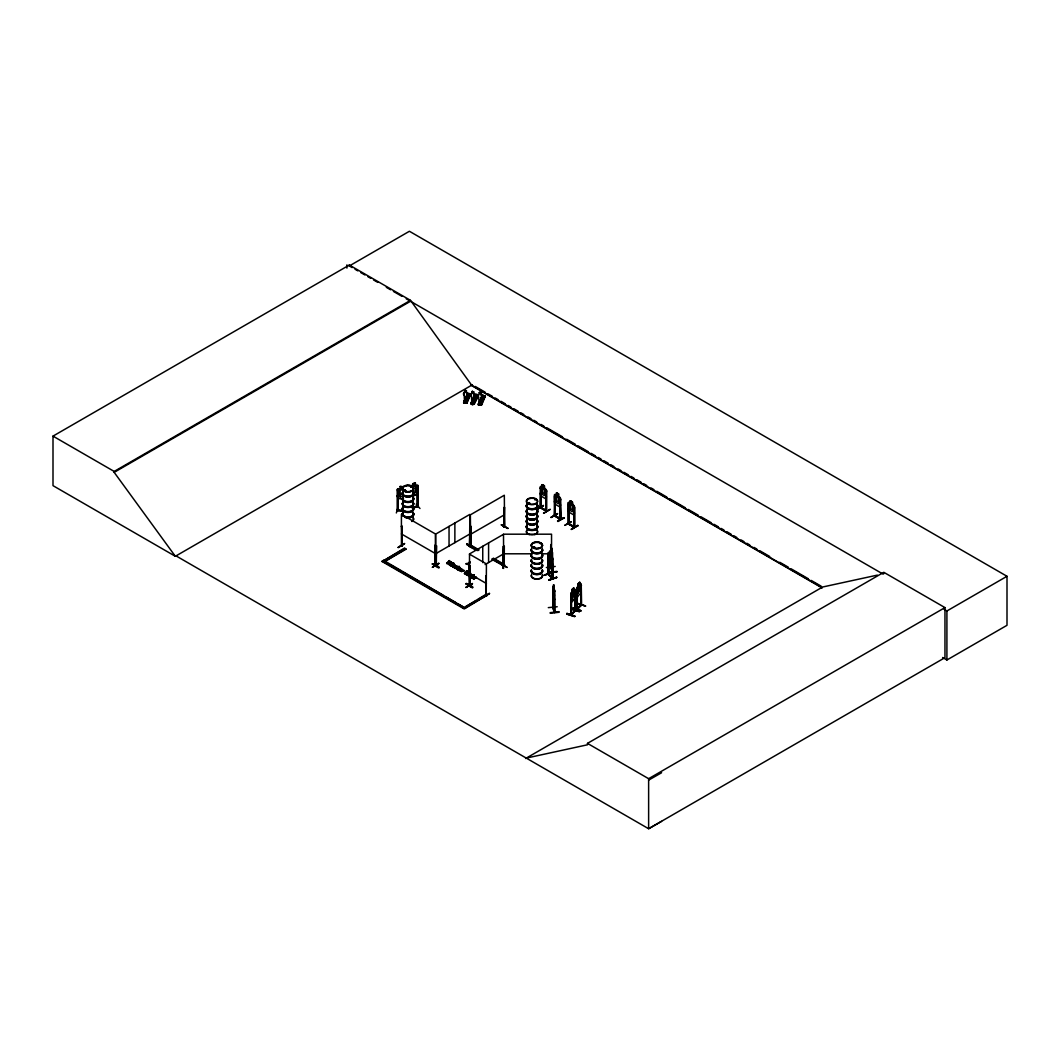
<?xml version="1.0" encoding="UTF-8"?>
<svg xmlns="http://www.w3.org/2000/svg" width="1060" height="1060" viewBox="0 0 1060 1060"><rect width="100%" height="100%" fill="white"/><g stroke="black" fill="none" stroke-linecap="round" stroke-linejoin="round"><path stroke-width="1.5" d="M554.247 592.408L554.42 612.521L552.658 607.433M553.174 607.883L552.989 587.836L553.201 607.937M554.247 612.017L554.539 611.209M550.617 567.179L551.16 567.59L550.803 564.317M552.591 572.082L550.948 567.034M551.12 567.1L552.406 571.578M466.89 395.592A2.001 1.59 22.6 0 0 466.479 392.968L466.506 392.889A2.001 1.59 22.6 0 1 466.917 395.526L466.479 401.846L464.572 401.501L464.028 402.482L466.493 402.826L466.493 402.151M481.518 397.54L481.081 403.86L479.16 403.529M554.618 599.682L553.055 592.779M551.995 559.415L552.26 557.52M571.141 614.628L575.62 610.679L571.313 614.045M576.852 609.367L581.291 604.253M576.786 594.872C580.005 602.212 571.565 589.254 580.747 583.57L580.8 605.472L581.251 585.398L581.596 605.088L577.117 609.566L577.25 589.4L577.197 609.487M464.532 401.568L464.161 395.142A2.001 1.59 22.6 0 1 464.572 392.624L464.85 390.318M465.671 401.051C464.426 402.111 466.042 399.448 465.738 402.641M465.327 401.621L465.512 401.329M471.833 402.588L471.462 396.149A2.001 1.59 22.6 0 1 471.859 393.631L472.349 391.233M472.999 402.045L472.111 402.177L473.038 402.217L473.038 403.648M472.588 401.899L472.614 402.734L472.601 401.846M479.16 392.743L479.65 392.24M479.849 403.741L480.286 403.012M574.785 598.887L575.156 595.998L574.785 598.887L571.234 602.318L570.77 593.931L574.772 589.161L575.209 611.13L575.54 591.082L574.865 591.4L575.09 611.143L574.666 589.241M581.225 590.433L580.761 593.295L577.21 596.727M468.162 397.142L467.341 397.526M481.929 399.554L482.658 399.117M566.795 614.045C591.122 621.505 550.683 608.109 574.812 616.337M572.784 608.466C576.759 606.333 588.923 615.343 572.798 608.387M574.6 616.642L566.795 614.058L567.034 613.409M574.838 616.006L567.02 613.462M580.575 611.05L572.97 608.228L580.827 610.812M472.455 583.464L465.95 587.439L472.309 583.702M472.442 583.768L466.082 587.452M404.443 490.833C405 488.885 406.43 491.919 404.178 490.714M418.197 492.078L417.229 494.662L412.486 495.894L417.269 494.715L418.197 485.599L417.203 484.937L410.816 486.951L411.731 486.818M410.829 487.03L411.731 487.096L411.134 486.58M528.198 503.328L529.033 502.599L529.881 503.328M534.85 499.644L535.711 499.618M534.85 499.499L535.552 499.379L534.889 499.551M533.048 547.331L534.081 546.748M534.677 547.079L533.922 546.894M533.776 546.788L533.538 547.556L533.392 546.907M534.532 547.092L533.339 547.583M540.428 543.846L540.322 543.82M554.486 594.952L554.194 596.051L553.638 584.696L553.558 587.267M552.538 563.907L551.995 565.894L548.457 562.449L548.073 559.561M432.268 564.053C435.183 561.774 445.889 573.685 432.294 563.986M438.973 567.471L432.573 563.774L439.025 567.497M467.168 544.27L473.608 548.298L466.877 544.774M465.989 583.954C468.904 581.675 479.61 593.587 466.016 583.875M472.733 587.001L466.294 583.398M472.402 587.584L466.281 583.716M460.424 568.438L458.198 569.657L456.913 568.968M460.424 568.836L458.45 569.975A1.405 0.808 0 0 1 457.549 569.829L456.886 568.425L458.781 567.484A1.418 0.822 0 0 1 459.682 567.63L460.173 567.908M400.203 498.65L400.124 486.447L403.025 486.765L403.012 489.23L398.176 488.779L397.301 489.495M403.568 498.968L398.109 498.425L397.328 495.868M397.315 490.714L398.109 490.807L398.017 510.602L398.109 490.807M398.03 507.435L396.334 512.947M398.057 509.873L397.222 510.31M552.035 572.387L544.244 575.288M544.27 575.01L551.809 572.506M476.271 577.25C475.317 577.885 475.079 577.594 474.098 579.131A1.365 0.782 0 0 1 473.383 578.972C471.462 577.514 475.662 579.396 475.317 577.077M546.457 496.729L545.741 498.809L540.825 495.974L540.189 493.205M560.607 504.891L559.892 506.971L554.99 504.136L554.407 501.327M570.81 593.984L571.247 592.58M468.944 563.549L466.281 563.973L468.944 563.549L468.931 565.51L469.58 563.509M466.281 563.973L469.037 563.615L469.673 561.641L469.673 563.165M469.037 563.615L469.673 561.641M464.532 390.928L464.572 392.624A2.001 1.59 22.6 0 0 464.134 395.208L464.161 395.142M463.803 401.767L464.187 400.839L464.412 401.554L467.102 401.25L467.102 402.098L463.803 401.767L464.187 402.906M466.122 396.718L467.592 393.499L470.746 394.121L466.903 403.264L463.578 402.8L464.837 399.752M463.644 402.813L467.592 393.326L470.521 393.737L466.533 403.224M465.857 398.295L468.162 393.578L465.857 399.898M468.162 393.578L464.333 402.8L468.189 393.671L467.447 393.684M464.85 402.508L464.85 401.077L465.738 401.21L464.81 401.157M465.936 403.131L470.335 394.082M466.307 403.171L470.11 394.042M466.374 403.184L470.521 393.737M471.833 391.935L471.859 393.631A2.001 1.59 22.6 0 0 471.435 396.228L471.462 396.149M474.191 396.599A2.001 1.59 22.6 0 0 473.78 393.975L473.807 393.909A2.001 1.59 22.6 0 1 474.217 396.533L473.78 402.853L471.859 402.508M472.137 400.759L471.475 403.913M473.396 397.712L474.893 394.505L478.047 395.128L474.231 404.271L470.865 403.807L474.893 394.333C485.546 392.041 462.359 419.124 477.822 394.744M471.263 403.873L475.463 394.585L471.289 403.886M473.224 399.302L475.079 394.744M473.542 399.249L475.463 394.585M473.237 404.138L477.093 395.009M473.423 404.059L477.252 394.824L478.007 395.142M481.478 397.619A2.001 1.59 22.6 0 0 481.081 394.983L481.108 394.916M478.404 403.794L478.789 402.866L481.478 403.926L481.704 403.277L481.704 404.125L478.404 403.794C480.432 411.757 486.871 378.606 478.961 404.734M479.663 401.608L478.179 404.827L481.531 405.278L485.348 396.135L482.035 395.711M480.895 398.653L482.194 395.353L484.884 396.082M482.194 395.605L478.431 404.761M480.71 400.349L482.605 395.777M479.451 404.536L479.451 403.105L480.339 403.224L480.339 404.655M480.299 403.303L479.411 403.184M481.319 404.204L480.538 405.145L484.393 396.029M480.723 405.066L484.923 396.109M480.935 405.212L485.109 396.003L480.524 405.132M481.108 405.225L485.109 395.751M468.414 565.205L468.944 563.96M543.383 505.7L536.983 509.383A5.618 3.246 0 0 1 532.014 514.206A5.618 3.246 0 0 1 527.151 509.343M550.908 517.413L557.6 513.57L551.226 517.24M557.547 513.875L551.173 517.545M398.242 547.463L404.522 543.793M552.671 607.486L552.856 607.274M418.157 505.911L417.203 505.964L418.024 505.752M402.204 526.436L401.409 526.237L402.204 526.436L402.27 546.085L401.329 545.834L402.283 545.343M434.825 564.476C436.375 564.596 434.587 564.212 434.799 565.205L435.011 545.383L435.435 565.497L435.368 533.935L401.409 514.325L401.435 545.9M434.825 565.179L435.011 545.383M540.149 507.7L546.523 511.384L546.523 490.303L540.852 486.249L540.441 507.621L546.761 511.225L546.642 510.443M541.077 507.276L540.149 506.985L540.865 507.395M546.099 491.27L545.874 511.092L545.913 510.35M555.241 515.412L554.3 515.16L555.016 515.571M560.064 519.241L560.25 499.445L560.899 519.426L560.886 518.645L554.579 515.743L554.473 494.927M573.99 526.475L568.094 523.865L574.467 527.522L574.48 506.442L568.875 502.347L568.133 502.864L568.173 523.958L568.518 523.044M568.809 523.746L568.107 523.203L568.809 523.534M551.213 545.317L550.736 555.48M477.914 550.657L469.328 545.754L469.818 545.211M476.496 550.458L469.328 546.47L470.057 546.085L469.752 526.356L469.527 546.43L469.766 545.198L469.116 545.622M470.296 546.404L470.388 545.595L471.236 546.152L471.157 526.555L470.362 526.754L471.157 526.555M469.514 585.226L469.938 584.418M470.296 565.656L469.5 565.855L469.712 585.637L470.296 573.526M504.6 526.913L504.322 495.232L470.362 514.842L470.706 546.496M503.606 565.232L502.824 565.51L504.414 565.179M503.765 565.974L503.46 546.245L502.824 566.225L503.685 565.987L503.5 534.187L551.544 534.187L551.544 545.622M552.525 578.588L547.993 574.215L548.802 574.56L548.749 563.072M552.565 552.485L552.512 578.111M552.87 577.806L552.061 577.422M474.8 398.547L474.204 397.977L474.973 398.533M405.781 490.833L405.158 490.038M534.624 547.49L534.187 546.827M553.055 586.299L554.791 591.321L554.725 612.495L552.989 607.446L553.267 586.14M471.25 575.514L470.044 574.639M464.505 570.876C464.267 569.604 459.205 573.539 462.279 570.254M461.696 571.101C463.432 567.232 460.173 570.399 459.325 570.386M461.696 571.512L463.034 569.617M504.322 564.993C504.719 567.1 501.473 565.112 504.414 565.377M469.169 585.067L469.766 585.822L469.726 565.987M571.605 614.681L571.512 593.189L572.201 589.214L573.765 587.757L573.712 590.301M572.493 589.4L573.38 588.512L572.493 590.195M579.701 582.298L578.323 583.676L578.323 586.087M578.482 583.808L579.37 582.92L578.482 584.603M571.26 594.991L571.128 615.105L571.128 595.495M575.54 591.082L574.865 591.4M581.516 585.491L580.84 585.809M571.26 602.212L574.666 598.807M577.766 603.432L585.584 606.068L577.528 603.299M580.8 604.955L577.117 608.321M577.567 603.604L585.557 606.029M449.453 562.953L447.148 563.761C454.064 554.777 443.822 568.425 449.612 560.899M446.644 563.483L449.149 560.634M459.325 570.797L461.206 568.558M469.567 574.122L466.758 575.09C464.492 572.824 473.012 571.26 464.903 574.017C471.833 565.033 461.59 578.667 467.367 571.154M464.412 573.738L466.917 570.889M547.993 559.587L548.073 553.095L548.033 574.268L548.285 573.341M454.064 563.854L452.766 563.138C443.769 567.352 454.568 559.6 453.163 564.331L450.646 565.788L450.222 565.139L454.064 563.443L448.499 564.543L450.606 562.542M466.254 574.798L468.361 572.798M449.268 563.96L451.414 561.946L447.492 562.9M449.268 564.37L451.414 561.946M470.534 573.38C460.65 577.567 475.45 568.889 465.26 573.155M467.036 574.626L469.183 572.201M460.133 570.2L461.643 568.822M435.713 564.847L436.256 564.543M435.713 565.563L435.779 534.054L469.752 514.444L469.818 545.926M503.752 526.303L504.109 526.502M504.229 526.78L504.322 526.038M469.434 585.504L470.136 585.093M470.256 584.603L470.349 585.292M469.5 585.438L470.362 585.226M548.047 553.201L549.636 553.837L549.583 551.293L551.094 552.75L550.948 564.887M470.706 575.434L468.785 575.355L470.282 575.646M468.997 575.5L469.805 576.441M466.903 397.102L468.162 397.275M470.296 584.616L469.474 584.895M404.271 490.329L405.158 490.647M404.324 490.74L404.867 490.157M529.033 503.513L529.735 503.354M469.951 393.817L470.733 394.121M466.493 403.197L466.718 402.177M473.793 404.204L474.019 403.184M554.407 494.967L555.109 494.477M568.2 502.943L568.902 502.453M417.269 505.925L412.446 507.608M504.229 565.921L504.322 546.099L503.5 546.284M550.63 567.14L552.273 572.188M552.565 571.38L552.26 572.135M454.263 566.225L454.74 565.682L453.574 565.311C446.923 567.365 459.046 562.635 452.832 567.047C454.7 568.12 456.741 564.41 453.932 564.688M398.282 547.596L404.615 543.489L398.282 547.185M435.594 545.715L434.799 545.516M436.349 545.635L436.349 565.245M469.5 546.404L469.964 526.475M503.685 527.125L504.322 507.144L504.547 526.913L503.911 527.257L504.547 507.276M473.568 548.219L467.076 543.952M501.3 524.952L508.058 528.397L501.645 524.753M438.721 563.178L432.387 567.285L438.8 563.575M432.44 567.246L438.76 563.509M503.05 566.358L503.685 546.377M500.757 563.814L507.17 567.471L500.784 563.854M502.891 566.186L503.526 565.815L492.065 559.442M469.222 566.159L469.514 585.942L469.5 553.943L503.46 534.333M485.917 575.805L486.235 595.601L486.209 575.964M485.758 595.879L489.548 593.64M483.36 597.456L489.521 593.282L483.188 596.992M176.119 555.93L175.43 556.341L53 485.652L53 436.124L349.323 265.04L410.498 300.351L471.673 385.204L821.924 587.425M349.323 265.04L349.323 265.954L409.412 231.265L1007 576.282L1007 625.307L946.911 659.996L942.618 657.505M53 436.124L114.175 471.435L410.498 300.351M661.599 821.341L648.627 828.735L176.04 555.89L175.337 556.288L114.175 472.349L410.498 301.265M175.337 556.288L472.363 384.807M464.253 607.526L485.48 594.66L486.725 595.375L464.253 608.957L382.17 561.562L404.642 547.98L405.874 549.305L384.647 561.562L405.874 548.696M382.17 561.562L404.642 548.59L405.874 549.305M542.349 487.03L542.269 484.658L544.429 485.825L545.343 494.238L544.297 495.563L542.349 494.437L541.302 491.893L542.349 484.619M544.429 485.825L542.269 484.658M541.011 488.342L540.216 488.13L541.011 488.342L541.077 507.992L540.494 506.865M545.715 489.058L546.523 490.303M435.779 553.664L469.752 534.054M470.362 534.452L504.322 514.842M546.668 491.601L545.874 491.403M556.5 492.794L558.58 494L556.5 492.794L555.453 500.068L556.5 502.599L558.448 503.725L559.495 502.4L558.58 494M554.95 496.636L554.367 496.305L555.016 516.286L554.579 515.027M469.421 546.364L470.653 545.648L477.729 549.742M537.075 509.476L543.449 505.395L537.075 509.065M540.865 507.608L546.457 510.628M559.945 497.193L560.674 519.559L554.3 515.875L555.069 494.384L560.674 498.465L560.581 519.559M450.222 565.55L454.064 563.443M546.668 510.43L540.534 507.634M545.807 510.973L546.761 511.225M545.874 511.013L546.099 496.173M451.268 566.146L454.223 564.529M543.489 513.08C549.809 510.39 554.738 505.938 543.807 513.345M453.786 564.278L453.786 564.688M452.832 567.047L455.35 565.536L453.932 565.099M570.293 500.757L572.387 501.963L573.288 505.872L573.288 510.363L572.241 511.702L570.293 510.575L569.246 508.031L569.246 503.54L570.293 503.328L570.293 500.757L572.387 501.963M455.363 568.518C467.751 564.145 448.261 571.062 456.237 566.027A1.391 0.808 0 0 1 457.099 566.146A1.616 0.941 0 0 1 457.787 566.702L457.787 567.113M457.099 566.543A1.391 0.808 0 0 0 456.237 566.424L454.912 567.444L457.443 566.914L456.038 566.385L454.197 567.537L455.628 568.372M457.787 566.702L459.311 566.318M455.23 568.027L457.443 566.914M568.385 504.136L568.491 523.773L574.706 527.363L574.626 507.74L573.831 507.541L573.765 527.111L574.626 527.323M555.016 515.769L560.899 518.711M573.672 505.196L574.401 506.481M554.95 516.246L555.162 503.05M574.626 507.74L573.831 507.541M568.783 512.112L568.2 509.29L568.783 512.112L573.765 514.908L574.48 512.921M557.6 520.924L564.317 517.85L557.639 520.977M557.6 521.321L564.053 517.651L557.957 521.52M485.096 564.556L503.46 553.943M470.468 573.977C474.191 576.295 465.605 573.38 469.13 575.991M470.415 577.197C481.85 571.327 463.101 581.622 473.926 574.758M470.415 576.786L474.35 575.01M474.231 576.706L471.462 577.806L473.807 576.044M471.462 577.806L474.231 576.295M476.496 577.528C475.98 578.959 475.118 576.017 476.496 577.938M574.467 526.807L573.857 526.489M577.766 525.203C569.114 532.358 568.73 529.033 578.124 525.826M571.486 529.298L577.819 525.588M465.671 606.704L475.582 600.993M478.404 599.35L485.48 595.269L486.725 595.985M382.17 560.952L464.253 608.347L486.725 595.375M525.601 758.51L822.626 587.015L877.349 575.116M526.29 758.099L587.465 744.796L587.465 743.378L883.788 572.294L944.963 607.605L944.963 657.65L648.627 828.735L648.627 778.689L944.963 607.605M883.788 573.712L883.099 574.122L406.232 298.801M944.076 609.328L946.911 610.971L1007 576.282M648.627 780.12L661.599 772.727M464.823 390.385L466.453 390.981M397.328 510.271L403.701 511.039M467.844 397.619L467.473 396.904M469.527 545.715L470.653 545.039L479.147 549.941M405.45 490.594L404.615 490.912M473.012 577.567C475.436 580.098 472.892 575.938 475.463 576.786M470.68 546.47L470.574 526.886M436.097 565.682L436.574 545.754M577.117 608.851L577.488 587.598L578.177 583.623L579.74 582.165L580.35 589.254L578.23 593.295L577.488 592.103M467.036 574.215L470.534 572.983M446.644 563.072L450.606 562.131M447.492 563.31L451.414 562.356M464.412 573.327L469.183 572.599M448.499 564.145L453.216 562.979M460.941 571.327L464.505 570.466M466.254 574.387L469.567 573.712M502.943 564.45L503.434 568.399L502.891 564.49M551.094 552.75L549.504 551.319L549.544 563.509M548.497 552.83L552.591 557.494M548.484 554.99L548.524 574.652M552.79 558.885L552.114 558.58L552.79 558.885L552.87 578.521L548.285 574.056M544.204 575.302L552.008 572.652M552.061 577.634L552.83 577.713L548.802 574.043M549.08 580.151L556.844 577.475L549.053 580.085M459.722 570.611L462.279 569.843M504.322 565.934L503.407 565.894L504.626 564.649L503.381 565.364L503.315 568.346M474.562 577.143L474.098 578.733A1.365 0.782 0 0 1 473.383 578.561L472.508 577.832M412.777 483.678C419.508 482.658 410.233 482.512 412.857 486.156M417.203 487.07L418.064 487.043L417.203 487.07L417.362 506.892L417.322 487.229M412.897 491.509L415.414 490.859L415.414 486.354L412.897 487.004L412.897 491.509A5.697 3.286 0 0 1 407.994 496.544A5.697 3.286 0 0 1 403.065 491.615M412.897 493.443L415.414 492.794L416.766 490.502L416.766 485.997L415.414 485.546L415.467 482.976M416.235 504.176L419.985 508.508M412.327 507.435L417.11 506.19M412.327 507.952L418.024 506.468M412.446 508.111L418.157 506.627L418.197 485.599M469.09 575.077L468.189 575.858L469.646 576.454M486.169 595.587L486.129 575.673M465.022 390.292L466.002 390.425M472.323 391.299L473.754 391.988M479.624 392.306L480.949 392.796M402.204 546.019L401.621 526.105M417.905 506.481L417.945 486.871M573.99 526.264L574.361 527.482M466.281 563.562L469.037 563.218M554.128 588.803L554.221 586.379L554.539 611.925M554.618 589.93L554.791 591.321M548.298 607.632L557.216 606.757M553.161 607.446L554.287 611.713M554.552 611.262L554.168 612.084M550.167 612.654L559.004 611.66M551.2 546.894L551.2 544.482L550.856 547.013M550.856 551.518L551.624 555.851L551.743 548.577L552.26 559.057M551.995 549.676L550.736 545.767M552.18 551.107L552.048 578.203M546.364 567.524L555.202 566.451M556.871 571.353L548.007 572.639L556.95 571.936M556.884 571.711L548.02 572.665M501.353 524.859L507.767 528.503M549.544 553.863L548.802 553.929L548.802 558.434L550.948 562.462L551.703 561.27L550.948 555.228L552.035 556.182M401.939 545.463L401.329 545.118M540.746 508.071L540.799 488.461M554.685 515.809L560.833 519.36M503.5 553.797L532.319 553.797M541.925 553.797L548.338 553.797M575.315 610.56L570.81 615.065L570.863 593.958M436.415 564.49L436.005 565.709L436.005 546.085M455.628 567.961C453.428 567.789 456.926 565.801 457.443 567.325M571.313 521.838L565.033 525.203M470.004 576.242L469.249 576.136M400.11 486.5L403.025 486.765L402.919 498.955M400.203 489.813L402.919 490.104M400.203 494.318L402.919 494.609M402.919 496.544L400.203 496.239L398.759 494.159L398.759 489.654C402.257 488.991 397.725 487.839 397.208 489.455L397.182 510.522L397.156 509.767L403.701 510.536M397.341 510.536L403.648 511.212M474.257 395.883L477.172 396.453L474.257 396.056M481.545 396.891L484.473 397.474L481.545 397.063M465.843 397.553L468.758 398.123L465.843 397.725M473.131 398.56L476.059 399.13L473.131 398.732M480.432 399.567L483.36 400.15L480.432 399.739M486.235 595.269L486.421 563.92L469.447 554.115M580.668 583.543L581.066 605.551M576.786 588.393L576.799 609.474M571.552 608.89L579.356 611.501M571.592 609.195L579.396 611.792M401.846 546.178L401.978 526.568M546.43 511.384L546.457 490.29M574.149 527.045L574.056 507.409M470.044 575.196L471.037 575.236M466.718 544.164L473.475 547.609M473.608 547.887L466.758 543.767M349.323 265.954L352.172 267.597M355.02 269.24L357.869 270.883M360.705 272.526L364.971 274.99M367.82 276.633L370.669 278.276M373.517 279.919L377.784 282.384M386.317 287.313L390.583 289.777M393.432 291.421L401.965 296.336M475.225 386.45L485.228 392.226M488.09 393.883L492.383 396.36M495.232 398.003L498.094 399.66M500.956 401.303L505.249 403.781M508.111 405.437L510.96 407.093M513.822 408.736L518.115 411.214M520.977 412.87L523.825 414.513M528.118 416.991L530.981 418.647M533.842 420.29L536.691 421.946M540.984 424.424L543.846 426.067M546.708 427.723L562.436 436.8M566.716 439.277L575.302 444.233M578.15 445.876L588.167 451.653M591.016 453.309L595.309 455.787M598.171 457.43L601.033 459.086M603.895 460.742L608.175 463.207M611.037 464.863L613.899 466.519M618.179 468.984L621.041 470.64M623.903 472.296L628.196 474.774M631.058 476.417L633.907 478.073M636.768 479.716L641.062 482.194M643.923 483.85L646.772 485.493M651.065 487.971L653.927 489.627M656.789 491.27L666.793 497.047M669.655 498.703L685.383 507.78M688.231 509.436L698.249 515.213M701.097 516.856L711.114 522.646M713.963 524.289L718.256 526.767M721.118 528.423L723.98 530.066M726.842 531.722L731.122 534.2M733.984 535.843L736.846 537.5M741.125 539.977L743.987 541.62M746.849 543.276L749.712 544.919M754.004 547.397L756.853 549.053M759.715 550.697L769.719 556.487M779.736 562.264L788.309 567.206M791.171 568.862L808.329 578.76M811.178 580.416L821.195 586.193M470.733 385.072L822.136 587.956M560.25 499.445L560.833 499.777L560.038 499.578M571.048 521.732L564.702 525.376M569.034 523.614L574.308 526.74M493.298 558.116L503.208 563.827M494.715 559.548L501.791 563.629M492.065 558.832L503.381 565.364L503.434 568.399M401.409 533.935L435.368 553.545M469.447 573.725L486.421 583.53M387.655 563.297L383.402 560.236L465.499 608.241M390.477 564.94L400.389 570.651M403.224 572.294L442.855 595.163M445.677 596.807L455.588 602.517M458.41 604.16L462.663 606.611M587.465 743.378L648.627 778.689M548.444 574.639L548.338 554.499M471.356 574.348L471.859 575.169L469.381 576.6L471.726 575.712L471.356 574.758M540.216 507.767L540.255 486.686M471.329 403.86L471.104 402.787L474.403 403.118L474.403 402.257L474.178 402.906L471.488 401.859L471.488 402.707M550.697 552.975L549.795 552.088L550.697 553.784M549.544 554.658L550.948 556.036M549.544 559.163L550.948 560.541M548.577 562.37L552.035 565.749M571.512 597.694L572.254 598.887L574.374 594.846L573.632 587.863M569.021 523.335L569.034 524.117M466.387 390.703L466.479 392.968M397.222 495.868L398.109 498.425M553.545 584.709L554.194 586.405L553.757 585.517M553.757 586.326L554.102 587.333M551.107 544.495L551.624 548.603M551.213 546.112L551.531 547.119M559.084 612.269L550.259 613.289M481.081 392.942L481.081 394.983M473.78 391.922L473.78 393.975M479.133 403.595L478.723 397.235A2.001 1.59 22.6 0 1 479.133 394.717L479.16 392.876M550.657 552.551L550.829 555.466M456.82 569.207L458.781 567.895A1.418 0.822 0 0 1 459.682 568.041L460.173 568.319A1.418 0.822 0 0 1 460.305 568.769M946.911 610.971L946.911 659.996M572.334 589.267L572.334 591.679M572.32 502.003L572.241 504.454M570.359 500.876L570.359 503.288M568.968 511.013L568.809 524.25L568.743 504.6M552.379 565.02L552.392 578.575M550.683 546.165L550.803 556.142M550.657 563.854L550.577 567.193M488.594 542.919L488.594 562.529M484.089 398.229L481.16 397.99M483.744 399.05L480.816 398.812M482.75 546.284L482.75 562.635M481.094 404.165L481.094 404.854L478.63 403.82M478.789 402.866L478.789 403.714M476.788 397.222L473.873 396.983M476.443 398.043L473.515 397.805M473.793 403.158L473.793 403.833L471.329 402.813M472.15 402.098L472.111 403.608M470.932 526.423L470.825 546.046M469.487 396.201L466.572 395.976M469.143 397.023L466.228 396.798M464.187 400.839L464.187 401.7M464.028 401.806L464.028 402.482M454.873 523.03L454.873 542.64M453.574 563.165L453.627 564.106M449.042 526.396L449.042 546.006M412.897 483.797L412.897 486.209M346.925 264.854L346.925 268.101M114.175 471.435L114.175 472.349M460.053 567.842A1.418 0.822 0 0 1 460.305 568.359M412.936 497.299A5.697 3.286 0 0 1 407.994 502.228A5.697 3.286 0 0 1 403.065 497.299M412.857 497.643A5.605 3.233 0 0 1 407.994 502.493A5.605 3.233 0 0 1 403.144 497.643M412.83 501.87A5.578 3.22 0 0 1 407.994 506.707A5.578 3.22 0 0 1 403.158 501.87M412.857 502.175A5.618 3.246 0 0 1 407.994 507.051A5.618 3.246 0 0 1 403.131 502.175M412.936 491.893A5.697 3.286 0 0 1 407.994 496.822A5.697 3.286 0 0 1 403.065 491.893M412.857 496.729A5.605 3.233 0 0 1 407.994 501.592A5.605 3.233 0 0 1 403.144 496.729M412.857 492.224A5.605 3.233 0 0 1 407.994 497.087A5.605 3.233 0 0 1 403.144 492.224M412.936 497.021A5.697 3.286 0 0 1 407.994 501.95A5.697 3.286 0 0 1 403.065 497.021M412.857 491.323A5.618 3.246 0 0 1 407.994 496.186A5.618 3.246 0 0 1 403.131 491.323M412.936 512.722A5.697 3.286 0 0 1 412.022 516.697A5.697 3.286 0 0 1 405.145 517.214M403.065 516.008A5.697 3.286 0 0 1 403.065 512.722M412.857 513.067A5.605 3.233 0 0 1 411.956 516.975A5.605 3.233 0 0 1 405.198 517.492M402.575 515.518A5.605 3.233 0 0 1 403.144 513.067M412.83 502.678A5.578 3.22 0 0 1 407.994 507.515A5.578 3.22 0 0 1 403.158 502.678M412.87 502.374A5.631 3.246 0 0 1 407.994 507.25A5.631 3.246 0 0 1 403.118 502.374M412.936 507.316A5.697 3.286 0 0 1 407.994 512.245A5.697 3.286 0 0 1 403.065 507.316M412.857 512.152A5.605 3.233 0 0 1 407.994 517.015A5.605 3.233 0 0 1 403.144 512.152M412.857 507.647A5.605 3.233 0 0 1 407.994 512.51A5.605 3.233 0 0 1 403.144 507.647M412.936 512.444A5.697 3.286 0 0 1 407.994 517.373A5.697 3.286 0 0 1 403.065 512.444M412.936 507.038A5.697 3.286 0 0 1 407.994 511.967A5.697 3.286 0 0 1 403.065 507.038M412.857 506.746A5.618 3.246 0 0 1 407.994 511.609A5.618 3.246 0 0 1 403.131 506.746M412.83 517.293A5.578 3.22 0 0 1 411.942 521.189M412.857 517.598A5.618 3.246 0 0 1 411.969 521.52M542.296 559.389A5.591 3.233 0 0 1 536.89 563.456A5.591 3.233 0 0 1 531.484 559.389M542.309 549.756A5.605 3.233 0 0 1 536.89 553.837A5.605 3.233 0 0 1 531.484 549.756M542.309 548.855A5.605 3.233 0 0 1 536.89 552.923A5.605 3.233 0 0 1 531.484 548.855M542.309 555.175A5.605 3.233 0 0 1 536.89 559.243A5.605 3.233 0 0 1 531.484 555.175M542.402 554.844A5.697 3.286 0 0 1 536.89 558.978A5.697 3.286 0 0 1 531.391 554.844M542.402 554.566A5.697 3.286 0 0 1 536.89 558.7A5.697 3.286 0 0 1 531.391 554.566M542.309 554.261A5.605 3.233 0 0 1 536.89 558.342A5.605 3.233 0 0 1 531.484 554.261M542.402 549.424A5.697 3.286 0 0 1 536.89 553.572A5.697 3.286 0 0 1 531.391 549.424M542.402 549.146A5.697 3.286 0 0 1 536.89 553.293A5.697 3.286 0 0 1 531.391 549.146M542.336 559.746A5.631 3.246 0 0 1 536.89 563.841A5.631 3.246 0 0 1 531.457 559.746M542.283 560.197A5.578 3.22 0 0 1 536.89 564.264A5.578 3.22 0 0 1 531.497 560.197M542.296 574.812A5.591 3.233 0 0 1 536.89 578.879A5.591 3.233 0 0 1 531.484 574.812M542.336 559.918A5.631 3.246 0 0 1 536.89 564.013A5.631 3.246 0 0 1 531.457 559.918M542.309 565.179A5.605 3.233 0 0 1 536.89 569.26A5.605 3.233 0 0 1 531.484 565.179M542.309 564.278A5.605 3.233 0 0 1 536.89 568.346A5.605 3.233 0 0 1 531.484 564.278M542.309 570.598A5.605 3.233 0 0 1 536.89 574.666A5.605 3.233 0 0 1 531.484 570.598M542.402 570.267A5.697 3.286 0 0 1 536.89 574.401A5.697 3.286 0 0 1 531.391 570.267M542.402 569.989A5.697 3.286 0 0 1 536.89 574.122A5.697 3.286 0 0 1 531.391 569.989M542.309 569.684A5.605 3.233 0 0 1 536.89 573.765A5.605 3.233 0 0 1 531.484 569.684M542.402 564.847A5.697 3.286 0 0 1 536.89 568.995A5.697 3.286 0 0 1 531.391 564.847M542.402 564.569A5.697 3.286 0 0 1 536.89 568.716A5.697 3.286 0 0 1 531.391 564.569M542.336 575.116A5.631 3.246 0 0 1 536.89 579.21A5.631 3.246 0 0 1 531.457 575.116M536.943 509.913A5.697 3.286 0 0 1 532.014 514.842A5.697 3.286 0 0 1 527.085 509.913M536.877 510.244A5.618 3.246 0 0 1 532.014 515.12A5.618 3.246 0 0 1 527.151 510.244M536.89 514.59A5.631 3.246 0 0 1 532.014 519.466A5.631 3.246 0 0 1 527.138 514.59M536.864 514.471A5.591 3.233 0 0 1 532.014 519.32A5.591 3.233 0 0 1 527.164 514.471M536.864 514.816A5.605 3.233 0 0 1 532.014 519.665A5.605 3.233 0 0 1 527.151 514.816M536.943 504.507A5.697 3.286 0 0 1 532.014 509.436A5.697 3.286 0 0 1 527.085 504.507M536.877 504.838A5.618 3.246 0 0 1 532.014 509.701A5.618 3.246 0 0 1 527.151 504.838M536.943 509.635A5.697 3.286 0 0 1 532.014 514.564A5.697 3.286 0 0 1 527.085 509.635M536.943 504.229A5.697 3.286 0 0 1 532.014 509.158A5.697 3.286 0 0 1 527.085 504.229M536.864 503.937A5.605 3.233 0 0 1 532.014 508.787A5.605 3.233 0 0 1 527.151 503.937M536.943 525.336A5.697 3.286 0 0 1 532.014 530.265A5.697 3.286 0 0 1 527.085 525.336M536.877 525.667A5.618 3.246 0 0 1 532.014 530.543A5.618 3.246 0 0 1 527.151 525.667M536.89 530.013A5.631 3.246 0 0 1 532.014 534.889A5.631 3.246 0 0 1 527.138 530.013M536.864 515.279A5.605 3.233 0 0 1 532.014 520.142A5.605 3.233 0 0 1 527.151 515.279M536.864 530.199A5.605 3.233 0 0 1 534.823 534.624M529.205 534.624A5.605 3.233 0 0 1 527.151 530.199M536.89 515.001A5.631 3.246 0 0 1 532.014 519.877A5.631 3.246 0 0 1 527.138 515.001M536.943 519.93A5.697 3.286 0 0 1 532.014 524.859A5.697 3.286 0 0 1 527.085 519.93M536.877 524.766A5.618 3.246 0 0 1 532.014 529.629A5.618 3.246 0 0 1 527.151 524.766M536.877 520.261A5.618 3.246 0 0 1 532.014 525.124A5.618 3.246 0 0 1 527.151 520.261M536.943 525.058A5.697 3.286 0 0 1 532.014 529.987A5.697 3.286 0 0 1 527.085 525.058M536.943 519.652A5.697 3.286 0 0 1 532.014 524.581A5.697 3.286 0 0 1 527.085 519.652M536.864 519.36A5.605 3.233 0 0 1 532.014 524.21A5.605 3.233 0 0 1 527.151 519.36M459.868 568.69L458.397 569.644A1.405 0.808 0 0 1 457.549 569.419C461.511 568.24 455.35 568.346 459.868 568.69M573.632 591.082L572.254 592.46L572.254 596.966L573.632 595.587L573.632 591.082M579.608 585.491L578.23 586.869L578.23 591.374L579.608 589.996L579.608 585.491M556.619 577.21L548.868 579.873L556.633 577.25M414.964 483.651L413.347 484.884L414.964 483.651M402.429 487.242L400.693 487.043L400.693 487.852L402.429 488.05L402.429 487.242M470.136 394.665L467.208 394.254L470.136 394.665M477.424 395.671L474.509 395.261L477.424 395.671M484.725 396.678L481.81 396.281L484.725 396.678M469.871 395.274L466.957 394.876L469.871 395.274M543.952 486.103L542.693 485.387L543.952 486.911L543.952 486.103M558.103 494.278L556.844 493.562L558.103 495.086L558.103 494.278M571.896 502.241L570.638 501.526L571.896 503.05L571.896 502.241M544.297 489.124L542.349 487.998L542.349 492.502L544.297 493.629L544.297 489.124M558.448 497.299L556.5 496.173L556.5 500.678L558.448 501.804L558.448 497.299M572.241 505.262L570.293 504.136L570.293 508.641L572.241 509.767L572.241 505.262M554.194 589.612L553.664 588.062L554.194 594.117L554.194 589.612M551.624 549.411L551.12 547.848L551.624 553.916L551.624 549.411M405.185 491.231A5.618 3.246 0 0 0 413.612 488.421A5.618 3.246 0 0 0 405.185 485.613A5.618 3.246 0 0 0 405.185 491.231M405.212 491.654A5.578 3.22 0 0 0 413.585 488.872A5.578 3.22 0 0 0 405.212 486.076A5.578 3.22 0 0 0 405.212 491.654M405.185 491.389A5.631 3.246 0 0 0 413.625 488.58A5.631 3.246 0 0 0 405.185 485.758A5.631 3.246 0 0 0 405.185 491.389M534.081 547.98A5.631 3.246 0 0 0 542.521 545.171A5.631 3.246 0 0 0 534.081 542.349A5.631 3.246 0 0 0 534.081 547.98M534.094 548.404A5.591 3.233 0 0 0 542.495 545.608A5.591 3.233 0 0 0 534.094 542.813A5.591 3.233 0 0 0 534.094 548.404M534.081 548.152A5.631 3.246 0 0 0 542.521 545.33A5.631 3.246 0 0 0 534.081 542.521A5.631 3.246 0 0 0 534.081 548.152M529.205 503.844A5.618 3.246 0 0 0 537.632 501.035A5.618 3.246 0 0 0 529.205 498.226A5.618 3.246 0 0 0 529.205 503.844M529.205 504.282A5.605 3.233 0 0 0 537.619 501.473A5.605 3.233 0 0 0 529.205 498.677A5.605 3.233 0 0 0 529.205 504.282"/></g></svg>
